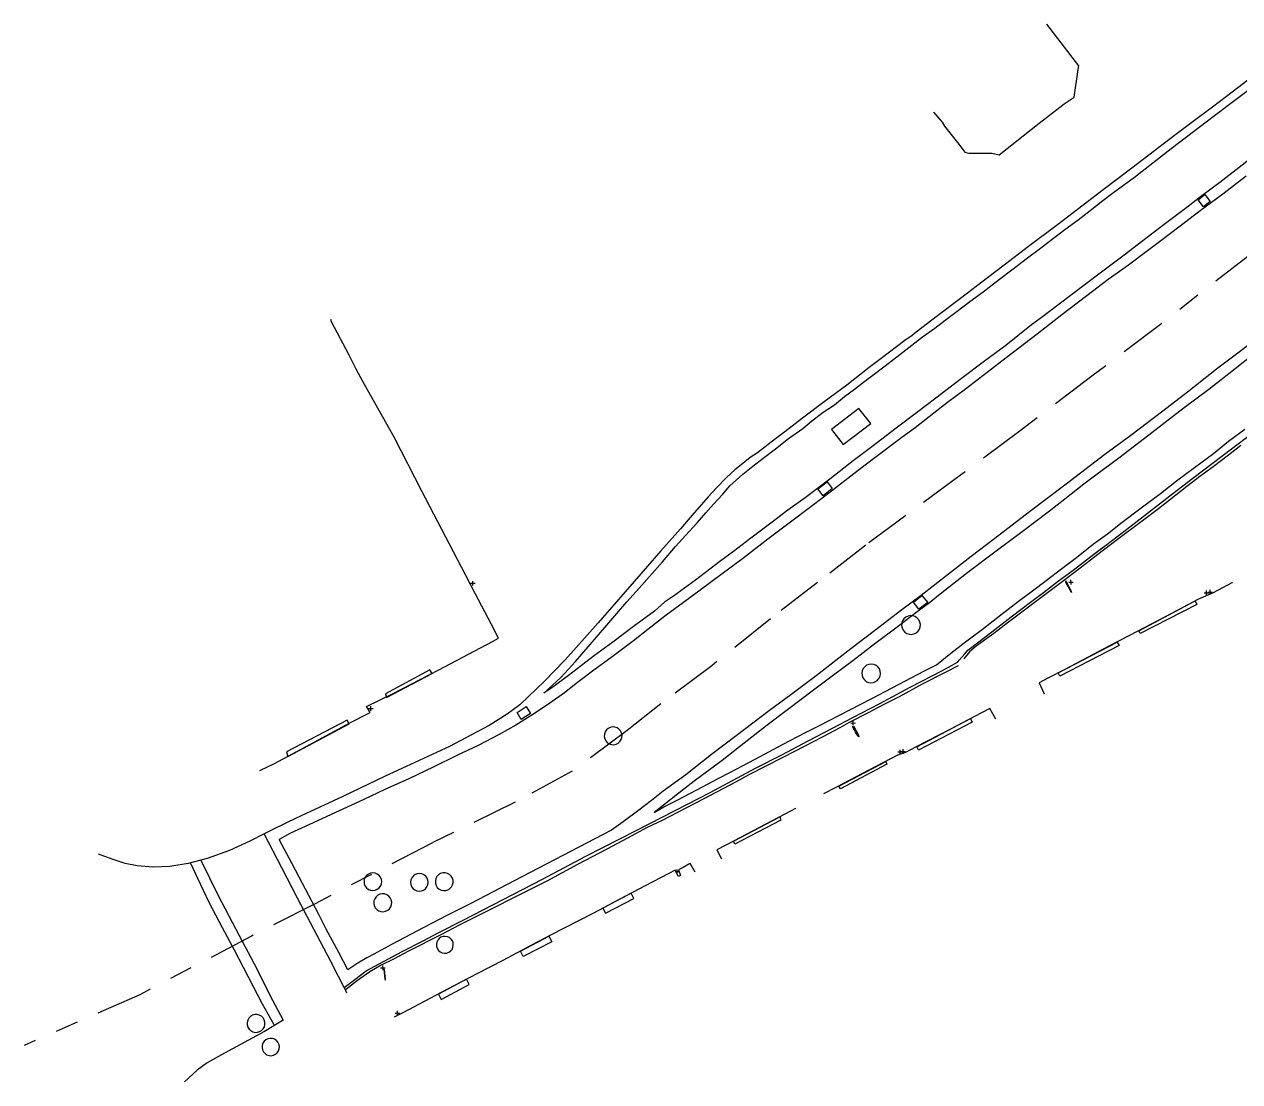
# Model space of a CAD drawing. Header units: metres. Extents: x 82206 to 82418, y 1498209 to 1498422.
# Drawn here: x 82205.7 to 82258.8, y 1498328.1 to 1498374.3 of the extents above; entities that cross this region are included whole.
import ezdxf

# ---------------------------------------------------------------- set-up
doc = ezdxf.new("R2010")
doc.units = ezdxf.units.M
doc.header["$PDMODE"] = 2
doc.header["$PDSIZE"] = 0.1
doc.linetypes.add('ter_20.000000_-10.000000_10.000000_-10.000000', pattern=[5, 2, -1, 1, -1])
doc.layers.add('Diverse', color=7, linetype='Continuous')

msp = doc.modelspace()

# ---------------------------------------------------------------- linework, layer by layer
at = {"layer": 'Diverse', "color": 132, "true_color": 0x33cccc, "flags": 128}
for points, elevation in [([(82251.333, 1498349.914), (82251.533, 1498349.921)], 3.045), ([(82251.333, 1498349.914), (82251.533, 1498349.921)], 3.045), ([(82251.436, 1498349.818), (82251.429, 1498350.017)], 3.045), ([(82251.436, 1498349.818), (82251.429, 1498350.017)], 3.045), ([(82241.923, 1498343.661), (82241.915, 1498343.861)], 3.031), ([(82241.923, 1498343.661), (82241.915, 1498343.861)], 3.031), ([(82241.819, 1498343.757), (82242.019, 1498343.765)], 3.031), ([(82241.819, 1498343.757), (82242.019, 1498343.765)], 3.031), ([(82221.272, 1498333.06), (82221.472, 1498333.067)], 3.267), ([(82221.272, 1498333.06), (82221.472, 1498333.067)], 3.267), ([(82221.376, 1498332.964), (82221.368, 1498333.164)], 3.267), ([(82221.376, 1498332.964), (82221.368, 1498333.164)], 3.267)]:
    msp.add_lwpolyline(points, dxfattribs=dict(at, elevation=elevation))
at = {"layer": 'Diverse', "color": 3, "true_color": 0x00f000, "flags": 128}
for points, elevation in [([(82244.833, 1498348.174), (82244.787, 1498348.27), (82244.716, 1498348.351), (82244.628, 1498348.411), (82244.526, 1498348.446), (82244.42, 1498348.454), (82244.314, 1498348.434), (82244.218, 1498348.387), (82244.137, 1498348.317), (82244.077, 1498348.228), (82244.042, 1498348.127), (82244.034, 1498348.02), (82244.054, 1498347.915), (82244.101, 1498347.819), (82244.171, 1498347.738), (82244.26, 1498347.677), (82244.361, 1498347.642), (82244.468, 1498347.635), (82244.573, 1498347.655), (82244.67, 1498347.702), (82244.751, 1498347.772), (82244.811, 1498347.86), (82244.846, 1498347.962), (82244.853, 1498348.068), (82244.833, 1498348.174)], 2.85), ([(82243.06, 1498346.124), (82242.997, 1498346.21), (82242.914, 1498346.276), (82242.816, 1498346.319), (82242.711, 1498346.335), (82242.605, 1498346.324), (82242.506, 1498346.285), (82242.42, 1498346.222), (82242.353, 1498346.139), (82242.31, 1498346.042), (82242.294, 1498345.936), (82242.306, 1498345.831), (82242.344, 1498345.731), (82242.407, 1498345.645), (82242.49, 1498345.579), (82242.588, 1498345.536), (82242.693, 1498345.52), (82242.799, 1498345.531), (82242.898, 1498345.57), (82242.984, 1498345.633), (82243.051, 1498345.716), (82243.094, 1498345.813), (82243.11, 1498345.919), (82243.098, 1498346.024), (82243.06, 1498346.124)], 2.876), ([(82231.798, 1498343.332), (82231.752, 1498343.423), (82231.684, 1498343.499), (82231.599, 1498343.555), (82231.502, 1498343.587), (82231.4, 1498343.592), (82231.301, 1498343.571), (82231.21, 1498343.526), (82231.134, 1498343.458), (82231.078, 1498343.372), (82231.046, 1498343.276), (82231.041, 1498343.174), (82231.061, 1498343.074), (82231.107, 1498342.984), (82231.175, 1498342.908), (82231.26, 1498342.852), (82231.357, 1498342.82), (82231.459, 1498342.814), (82231.558, 1498342.835), (82231.649, 1498342.881), (82231.725, 1498342.949), (82231.781, 1498343.034), (82231.813, 1498343.131), (82231.818, 1498343.232), (82231.798, 1498343.332)], 2.986), ([(82221.306, 1498336.927), (82221.267, 1498337.02), (82221.205, 1498337.1), (82221.125, 1498337.161), (82221.032, 1498337.2), (82220.931, 1498337.213), (82220.831, 1498337.199), (82220.738, 1498337.16), (82220.658, 1498337.099), (82220.597, 1498337.018), (82220.559, 1498336.925), (82220.546, 1498336.825), (82220.559, 1498336.725), (82220.598, 1498336.632), (82220.66, 1498336.552), (82220.74, 1498336.491), (82220.833, 1498336.452), (82220.934, 1498336.439), (82221.034, 1498336.453), (82221.127, 1498336.492), (82221.207, 1498336.553), (82221.268, 1498336.634), (82221.306, 1498336.727), (82221.319, 1498336.827), (82221.306, 1498336.927)], 3.176), ([(82223.349, 1498336.788), (82223.338, 1498336.888), (82223.302, 1498336.982), (82223.243, 1498337.063), (82223.166, 1498337.126), (82223.074, 1498337.166), (82222.975, 1498337.182), (82222.875, 1498337.172), (82222.782, 1498337.136), (82222.701, 1498337.077), (82222.637, 1498336.999), (82222.597, 1498336.907), (82222.581, 1498336.808), (82222.592, 1498336.709), (82222.627, 1498336.615), (82222.686, 1498336.534), (82222.764, 1498336.471), (82222.856, 1498336.43), (82222.955, 1498336.414), (82223.055, 1498336.425), (82223.148, 1498336.461), (82223.229, 1498336.52), (82223.292, 1498336.598), (82223.333, 1498336.689), (82223.349, 1498336.788)], 3.15), ([(82224.438, 1498336.887), (82224.408, 1498336.985), (82224.354, 1498337.072), (82224.28, 1498337.142), (82224.19, 1498337.19), (82224.09, 1498337.213), (82223.988, 1498337.21), (82223.89, 1498337.181), (82223.803, 1498337.127), (82223.733, 1498337.052), (82223.685, 1498336.962), (82223.662, 1498336.863), (82223.665, 1498336.761), (82223.694, 1498336.663), (82223.748, 1498336.576), (82223.823, 1498336.506), (82223.913, 1498336.457), (82224.012, 1498336.434), (82224.114, 1498336.437), (82224.212, 1498336.467), (82224.299, 1498336.521), (82224.369, 1498336.595), (82224.418, 1498336.685), (82224.441, 1498336.785), (82224.438, 1498336.887)], 3.118), ([(82221.738, 1498336.028), (82221.694, 1498336.12), (82221.627, 1498336.197), (82221.542, 1498336.255), (82221.445, 1498336.289), (82221.343, 1498336.296), (82221.243, 1498336.277), (82221.151, 1498336.232), (82221.073, 1498336.165), (82221.016, 1498336.081), (82220.982, 1498335.984), (82220.975, 1498335.882), (82220.994, 1498335.781), (82221.038, 1498335.689), (82221.105, 1498335.612), (82221.19, 1498335.554), (82221.287, 1498335.521), (82221.389, 1498335.513), (82221.489, 1498335.532), (82221.581, 1498335.577), (82221.659, 1498335.644), (82221.716, 1498335.729), (82221.75, 1498335.825), (82221.757, 1498335.927), (82221.738, 1498336.028)], 3.195), ([(82224.407, 1498334.238), (82224.351, 1498334.318), (82224.277, 1498334.38), (82224.189, 1498334.42), (82224.094, 1498334.437), (82223.998, 1498334.429), (82223.907, 1498334.395), (82223.828, 1498334.34), (82223.766, 1498334.266), (82223.725, 1498334.178), (82223.708, 1498334.083), (82223.717, 1498333.986), (82223.75, 1498333.896), (82223.805, 1498333.816), (82223.879, 1498333.754), (82223.967, 1498333.714), (82224.062, 1498333.697), (82224.159, 1498333.705), (82224.25, 1498333.739), (82224.329, 1498333.794), (82224.391, 1498333.868), (82224.432, 1498333.956), (82224.448, 1498334.051), (82224.44, 1498334.148), (82224.407, 1498334.238)], 3.183), ([(82215.443, 1498330.57), (82215.471, 1498330.472), (82215.524, 1498330.385), (82215.598, 1498330.314), (82215.687, 1498330.265), (82215.786, 1498330.24), (82215.888, 1498330.242), (82215.987, 1498330.271), (82216.074, 1498330.323), (82216.145, 1498330.397), (82216.194, 1498330.486), (82216.218, 1498330.586), (82216.216, 1498330.688), (82216.188, 1498330.786), (82216.135, 1498330.873), (82216.062, 1498330.944), (82215.972, 1498330.993), (82215.873, 1498331.018), (82215.771, 1498331.016), (82215.673, 1498330.987), (82215.585, 1498330.935), (82215.515, 1498330.861), (82215.465, 1498330.771), (82215.441, 1498330.672), (82215.443, 1498330.57)], 3.352), ([(82216.092, 1498329.572), (82216.111, 1498329.475), (82216.155, 1498329.386), (82216.221, 1498329.312), (82216.304, 1498329.257), (82216.397, 1498329.226), (82216.496, 1498329.22), (82216.594, 1498329.239), (82216.682, 1498329.283), (82216.757, 1498329.349), (82216.811, 1498329.432), (82216.843, 1498329.526), (82216.849, 1498329.625), (82216.83, 1498329.722), (82216.785, 1498329.81), (82216.72, 1498329.885), (82216.637, 1498329.94), (82216.543, 1498329.971), (82216.444, 1498329.977), (82216.347, 1498329.958), (82216.258, 1498329.913), (82216.184, 1498329.848), (82216.129, 1498329.765), (82216.098, 1498329.671), (82216.092, 1498329.572)], 3.52)]:
    msp.add_lwpolyline(points, dxfattribs=dict(at, elevation=elevation))
at = {"layer": 'Diverse', "color": 31, "true_color": 0xf4b45b}
for points in [[(82245.431, 1498370.464, 3.421), (82245.802, 1498370.031, 3.443), (82245.908, 1498369.85, 3.494), (82246.479, 1498369.142, 3.487), (82246.491, 1498369.126, 3.463), (82246.798, 1498368.717, 3.465), (82246.974, 1498368.676, 3.413), (82247.98, 1498368.675, 3.338), (82248.301, 1498368.6, 3.393), (82250.039, 1498369.977, 3.409), (82251.138, 1498370.824, 3.415), (82251.573, 1498371.122, 3.416), (82251.752, 1498372.326, 3.459), (82251.769, 1498372.491, 3.454), (82250.374, 1498374.302, 3.416)], [(82245.431, 1498370.464, 3.421), (82245.802, 1498370.031, 3.443), (82245.908, 1498369.85, 3.494), (82246.479, 1498369.142, 3.487), (82246.491, 1498369.126, 3.463), (82246.798, 1498368.717, 3.465), (82246.974, 1498368.676, 3.413), (82247.98, 1498368.675, 3.338), (82248.301, 1498368.6, 3.393), (82250.039, 1498369.977, 3.409), (82251.138, 1498370.824, 3.415), (82251.573, 1498371.122, 3.416), (82251.752, 1498372.326, 3.459), (82251.769, 1498372.491, 3.454), (82250.374, 1498374.302, 3.416)], [(82220.657, 1498344.484, 3.236), (82221.793, 1498345.032, 3.221), (82223.816, 1498346.082, 3.182), (82226.166, 1498347.319, 3.139), (82226.428, 1498347.473, 3.124), (82226.096, 1498348.097, 3.161), (82225.41, 1498349.4, 3.229), (82224.979, 1498350.244, 3.302), (82223.593, 1498352.884, 3.486), (82223.057, 1498353.923, 3.585), (82221.879, 1498356.224, 3.78), (82220.496, 1498358.69, 4.021), (82220.204, 1498359.223, 4.076), (82219.898, 1498359.842, 4.137), (82219.126, 1498361.304, 4.239), (82219.094, 1498361.395, 4.251)], [(82220.657, 1498344.484, 3.236), (82221.793, 1498345.032, 3.221), (82223.816, 1498346.082, 3.182), (82226.166, 1498347.319, 3.139), (82226.428, 1498347.473, 3.124), (82226.096, 1498348.097, 3.161), (82225.41, 1498349.4, 3.229), (82224.979, 1498350.244, 3.302), (82223.593, 1498352.884, 3.486), (82223.057, 1498353.923, 3.585), (82221.879, 1498356.224, 3.78), (82220.496, 1498358.69, 4.021), (82220.204, 1498359.223, 4.076), (82219.898, 1498359.842, 4.137), (82219.126, 1498361.304, 4.239), (82219.094, 1498361.395, 4.251)], [(82258.492, 1498349.888, 3.099), (82258.453, 1498349.886, 3.097), (82257.642, 1498349.458, 3.09), (82257.009, 1498349.18, 3.097), (82256.29, 1498348.794, 3.102), (82255.552, 1498348.407, 3.104), (82253.985, 1498347.588, 3.111), (82253.12, 1498347.131, 3.099), (82252.155, 1498346.623, 3.105), (82251.16, 1498346.099, 3.091), (82250.42, 1498345.715, 3.102), (82250.038, 1498345.518, 3.105), (82250.264, 1498345.035, 3.141)], [(82258.492, 1498349.888, 3.099), (82258.453, 1498349.886, 3.097), (82257.642, 1498349.458, 3.09), (82257.009, 1498349.18, 3.097), (82256.29, 1498348.794, 3.102), (82255.552, 1498348.407, 3.104), (82253.985, 1498347.588, 3.111), (82253.12, 1498347.131, 3.099), (82252.155, 1498346.623, 3.105), (82251.16, 1498346.099, 3.091), (82250.42, 1498345.715, 3.102), (82250.038, 1498345.518, 3.105), (82250.264, 1498345.035, 3.141)], [(82215.993, 1498341.686, 3.269), (82216.633, 1498341.995, 3.264), (82218.212, 1498342.841, 3.255), (82219.93, 1498343.762, 3.243), (82220.817, 1498344.227, 3.236), (82220.657, 1498344.484, 3.236)], [(82215.993, 1498341.686, 3.269), (82216.633, 1498341.995, 3.264), (82218.212, 1498342.841, 3.255), (82219.93, 1498343.762, 3.243), (82220.817, 1498344.227, 3.236), (82220.657, 1498344.484, 3.236)], [(82248.149, 1498343.925, 3.136), (82247.891, 1498344.398, 3.109), (82247.22, 1498344.048, 3.078), (82246.165, 1498343.499, 3.08), (82244.642, 1498342.7, 3.066), (82244.205, 1498342.479, 3.075), (82243.849, 1498342.354, 3.075), (82242.291, 1498341.538, 3.063), (82241.191, 1498340.95, 3.075), (82240.618, 1498340.664, 3.078)], [(82248.149, 1498343.925, 3.136), (82247.891, 1498344.398, 3.109), (82247.22, 1498344.048, 3.078), (82246.165, 1498343.499, 3.08), (82244.642, 1498342.7, 3.066), (82244.205, 1498342.479, 3.075), (82243.849, 1498342.354, 3.075), (82242.291, 1498341.538, 3.063), (82241.191, 1498340.95, 3.075), (82240.618, 1498340.664, 3.078)], [(82239.397, 1498340.03, 3.082), (82239.181, 1498339.906, 3.083), (82236.723, 1498338.616, 3.116), (82235.959, 1498338.212, 3.109), (82236.158, 1498337.821, 3.155)], [(82239.397, 1498340.03, 3.082), (82239.181, 1498339.906, 3.083), (82236.723, 1498338.616, 3.116), (82235.959, 1498338.212, 3.109), (82236.158, 1498337.821, 3.155)], [(82234.484, 1498337.449, 3.107), (82234.37, 1498337.388, 3.134), (82234.285, 1498337.34, 3.137), (82234.373, 1498337.097, 3.137), (82234.292, 1498337.053, 3.137), (82234.137, 1498337.323, 3.137), (82233.859, 1498337.18, 3.139), (82232.796, 1498336.624, 3.154), (82230.536, 1498335.438, 3.174), (82228.692, 1498334.488, 3.181), (82227.898, 1498334.066, 3.194), (82227.213, 1498333.704, 3.205), (82226.604, 1498333.388, 3.22), (82225.503, 1498332.814, 3.237), (82224.469, 1498332.271, 3.265), (82223.456, 1498331.738, 3.279), (82222.236, 1498331.096, 3.294), (82221.87, 1498330.91, 3.319)], [(82234.484, 1498337.449, 3.107), (82234.37, 1498337.388, 3.134), (82234.285, 1498337.34, 3.137), (82234.373, 1498337.097, 3.137), (82234.292, 1498337.053, 3.137), (82234.137, 1498337.323, 3.137), (82233.859, 1498337.18, 3.139), (82232.796, 1498336.624, 3.154), (82230.536, 1498335.438, 3.174), (82228.692, 1498334.488, 3.181), (82227.898, 1498334.066, 3.194), (82227.213, 1498333.704, 3.205), (82226.604, 1498333.388, 3.22), (82225.503, 1498332.814, 3.237), (82224.469, 1498332.271, 3.265), (82223.456, 1498331.738, 3.279), (82222.236, 1498331.096, 3.294), (82221.87, 1498330.91, 3.319)], [(82235.012, 1498337.235, 3.167), (82234.798, 1498337.62, 3.101), (82234.733, 1498337.585, 3.104), (82234.484, 1498337.449, 3.107)], [(82235.012, 1498337.235, 3.167), (82234.798, 1498337.62, 3.101), (82234.733, 1498337.585, 3.104), (82234.484, 1498337.449, 3.107)]]:
    msp.add_polyline3d(points, dxfattribs=at)
at = {"layer": 'Diverse', "color": 7, "linetype": 'ter_20.000000_-10.000000_10.000000_-10.000000'}
msp.add_polyline3d([(82271.431, 1498373.46, 3.242), (82267.898, 1498370.81, 3.107), (82263.834, 1498367.752, 2.968), (82259.345, 1498364.302, 2.906), (82255.349, 1498361.187, 2.922), (82252.342, 1498358.918, 2.947), (82249.211, 1498356.538, 2.965), (82246.603, 1498354.595, 2.941), (82244.212, 1498352.828, 2.9), (82242.471, 1498351.536, 2.902), (82240.364, 1498349.901, 2.915), (82238.302, 1498348.321, 2.929), (82235.743, 1498346.267, 2.953), (82233.518, 1498344.598, 2.975), (82232.039, 1498343.437, 3.001), (82229.638, 1498341.651, 3.035), (82227.143, 1498340.302, 3.072), (82223.538, 1498338.53, 3.139), (82218.379, 1498335.847, 3.207), (82215.633, 1498334.449, 3.293), (82210.754, 1498331.887, 3.263), (82205.705, 1498329.67, 3.376)], dxfattribs=at)
at = {"layer": 'Diverse', "color": 253, "true_color": 0x999999}
for points in [[(82259.648, 1498372.237, 3.095), (82258.22, 1498371.14, 3.088), (82257.615, 1498370.686, 3.089), (82257.055, 1498370.27, 3.1), (82256.013, 1498369.483, 3.106), (82254.087, 1498368.011, 3.105), (82252.833, 1498367.063, 3.107), (82250.837, 1498365.533, 3.102), (82249.572, 1498364.583, 3.107), (82248.514, 1498363.772, 3.099), (82247.792, 1498363.219, 3.092), (82246.606, 1498362.314, 3.089), (82245.596, 1498361.552, 3.091), (82244.662, 1498360.839, 3.092), (82244.487, 1498360.705, 3.093), (82244.176, 1498360.475, 3.094), (82243.134, 1498359.694, 3.103), (82242.611, 1498359.298, 3.102), (82241.633, 1498358.534, 3.086), (82240.652, 1498357.805, 3.093), (82239.7, 1498357.089, 3.099), (82238.924, 1498356.493, 3.097), (82238.53, 1498356.18, 3.105), (82238.201, 1498355.931, 3.111), (82237.732, 1498355.577, 3.112), (82237.415, 1498355.36, 3.109), (82237.018, 1498355.05, 3.105), (82236.751, 1498354.832, 3.102), (82236.378, 1498354.489, 3.093), (82235.943, 1498354.039, 3.075), (82235.588, 1498353.654, 3.077), (82234.882, 1498352.84, 3.068), (82234.368, 1498352.253, 3.067), (82233.517, 1498351.28, 3.053), (82232.641, 1498350.286, 3.05), (82231.659, 1498349.155, 3.037), (82230.77, 1498348.142, 3.038), (82229.337, 1498346.527, 3.015), (82228.415, 1498345.581, 2.981), (82227.753, 1498344.928, 3.023), (82227.351, 1498344.561, 3.039), (82226.804, 1498344.147, 3.035), (82226.016, 1498343.656, 3.033), (82225.24, 1498343.249, 3.047), (82224.277, 1498342.741, 3.058), (82222.388, 1498341.859, 3.086), (82221.472, 1498341.433, 3.102), (82219.618, 1498340.549, 3.118), (82217.794, 1498339.705, 3.156), (82217.22, 1498339.432, 3.165), (82216.417, 1498339.027, 3.176), (82216.178, 1498338.915, 3.189), (82215.553, 1498338.593, 3.208), (82214.675, 1498338.187, 3.222), (82213.693, 1498337.846, 3.248), (82213.42, 1498337.767, 3.25), (82212.87, 1498337.627, 3.246), (82212.065, 1498337.483, 3.225), (82211.326, 1498337.463, 3.232), (82210.64, 1498337.514, 3.228), (82210.109, 1498337.622, 3.217), (82209.54, 1498337.811, 3.236), (82208.953, 1498338.029, 3.233)], [(82219.685, 1498332.2, 3.304), (82220.143, 1498332.557, 3.278), (82220.639, 1498332.925, 3.253), (82220.825, 1498333.031, 3.251), (82221.805, 1498333.556, 3.22), (82222.211, 1498333.771, 3.217), (82223.126, 1498334.246, 3.177), (82223.811, 1498334.599, 3.158), (82224.878, 1498335.138, 3.142), (82226.621, 1498336.045, 3.128), (82228.344, 1498336.942, 3.125), (82230.233, 1498337.934, 3.095), (82232.461, 1498339.081, 3.083), (82234.675, 1498340.217, 3.07), (82235.666, 1498340.73, 3.061), (82237.645, 1498341.786, 3.028), (82238.802, 1498342.37, 3.03), (82239.946, 1498342.979, 3.017), (82241.015, 1498343.529, 3.009), (82241.904, 1498344.005, 2.99), (82243.084, 1498344.621, 2.968), (82244.406, 1498345.321, 2.955), (82245.822, 1498346.056, 2.946), (82246.479, 1498346.417, 2.973), (82246.565, 1498346.52, 2.949), (82246.796, 1498346.789, 2.953), (82246.93, 1498346.952, 2.955), (82247.412, 1498347.315, 2.977), (82248.099, 1498347.842, 2.991), (82248.823, 1498348.403, 2.98), (82249.723, 1498349.083, 2.993), (82250.228, 1498349.464, 3.004), (82250.894, 1498349.978, 3.003), (82251.522, 1498350.442, 3.015), (82252.305, 1498351.044, 3.015), (82252.935, 1498351.526, 3.019), (82253.736, 1498352.136, 3.011), (82254.902, 1498353.037, 3.002), (82255.879, 1498353.796, 2.991), (82256.755, 1498354.465, 3.005), (82258.504, 1498355.783, 3.022), (82259.27, 1498356.377, 3.028)], [(82258.86, 1498355.898, 3.026), (82258.311, 1498355.476, 3.017), (82257.642, 1498354.958, 3.004), (82257.066, 1498354.531, 3.025), (82256.5, 1498354.101, 2.995), (82255.261, 1498353.128, 3.006), (82254.492, 1498352.557, 3.013), (82253.465, 1498351.783, 3.027), (82252.604, 1498351.128, 3.02), (82251.837, 1498350.534, 3.02), (82251.162, 1498350.02, 3.006), (82250.463, 1498349.491, 3.002), (82249.882, 1498349.054, 2.999), (82249.397, 1498348.692, 2.995), (82248.7, 1498348.163, 2.986), (82248.067, 1498347.679, 2.985), (82247.29, 1498347.114, 2.98), (82246.996, 1498346.87, 2.962), (82246.752, 1498346.564, 2.974)], [(82246.498, 1498346.26, 2.961), (82245.935, 1498345.963, 2.95), (82244.933, 1498345.453, 2.951), (82243.927, 1498344.91, 2.965), (82243.232, 1498344.552, 2.97), (82242.594, 1498344.214, 2.989), (82241.746, 1498343.783, 3.005), (82241.336, 1498343.554, 3.006), (82240.586, 1498343.16, 3.013), (82239.81, 1498342.743, 3.023), (82238.846, 1498342.259, 3.025), (82237.356, 1498341.499, 3.045), (82236.774, 1498341.176, 3.051), (82235.428, 1498340.467, 3.07), (82234.57, 1498340.028, 3.074), (82233.577, 1498339.505, 3.094), (82232.923, 1498339.19, 3.097), (82232.052, 1498338.722, 3.094), (82231.161, 1498338.254, 3.098), (82229.868, 1498337.57, 3.117), (82228.532, 1498336.854, 3.139), (82227.25, 1498336.201, 3.146), (82226.018, 1498335.588, 3.138), (82224.735, 1498334.935, 3.145), (82223.904, 1498334.505, 3.166), (82222.493, 1498333.782, 3.205), (82221.84, 1498333.437, 3.222), (82221.299, 1498333.171, 3.237), (82220.794, 1498332.885, 3.254), (82220.261, 1498332.51, 3.271), (82219.737, 1498332.097, 3.307)], [(82217.019, 1498330.775, 3.365), (82216.608, 1498330.53, 3.409), (82216.199, 1498330.284, 3.46), (82215.493, 1498329.903, 3.516), (82214.447, 1498329.334, 3.504), (82213.698, 1498328.901, 3.509), (82213.251, 1498328.591, 3.528), (82212.699, 1498328.083, 3.537)]]:
    msp.add_polyline3d(points, dxfattribs=at)
at = {"layer": 'Diverse', "color": 9, "true_color": 0xc0c0c0}
for points in [[(82260.054, 1498369.033, 2.835), (82258.781, 1498368.041, 2.853), (82257.936, 1498367.385, 2.827), (82257.147, 1498366.801, 2.782), (82256.498, 1498366.291, 2.822), (82255.567, 1498365.591, 2.828), (82254.755, 1498364.978, 2.839), (82253.754, 1498364.217, 2.856), (82252.767, 1498363.469, 2.854), (82252, 1498362.885, 2.879), (82250.923, 1498362.069, 2.884), (82250.123, 1498361.473, 2.893), (82249.709, 1498361.162, 2.9), (82248.579, 1498360.262, 2.891), (82247.659, 1498359.575, 2.877), (82246.65, 1498358.826, 2.857), (82245.522, 1498357.965, 2.853), (82244.685, 1498357.318, 2.85), (82243.789, 1498356.644, 2.832), (82242.729, 1498355.828, 2.838), (82241.921, 1498355.215, 2.81), (82240.898, 1498354.417, 2.785), (82239.813, 1498353.609, 2.813), (82239.065, 1498353.067, 2.826), (82238.315, 1498352.492, 2.824), (82237.447, 1498351.841, 2.833), (82236.691, 1498351.263, 2.838), (82236.087, 1498350.825, 2.838), (82235.024, 1498350.006, 2.859), (82234.07, 1498349.309, 2.862), (82233.676, 1498349.05, 2.86), (82233.243, 1498348.654, 2.866), (82232.32, 1498347.98, 2.87), (82231.415, 1498347.296, 2.891), (82230.613, 1498346.715, 2.909), (82229.486, 1498345.841, 2.917), (82228.792, 1498345.324, 2.907), (82228.407, 1498345.069, 2.92), (82229.151, 1498345.753, 2.907), (82229.789, 1498346.453, 2.903), (82230.342, 1498347.096, 2.921), (82231.237, 1498348.142, 2.903), (82232.029, 1498349.053, 2.904), (82232.563, 1498349.651, 2.906), (82233.587, 1498350.8, 2.904), (82234.152, 1498351.48, 2.911), (82234.597, 1498351.959, 2.91), (82235.096, 1498352.504, 2.915), (82235.478, 1498352.943, 2.914), (82235.817, 1498353.33, 2.92), (82236.221, 1498353.771, 2.938), (82236.532, 1498354.129, 2.923), (82237.103, 1498354.642, 2.913), (82237.526, 1498354.983, 2.922), (82237.984, 1498355.331, 2.918), (82238.528, 1498355.739, 2.913), (82239.092, 1498356.203, 2.912), (82239.717, 1498356.631, 2.904), (82240.098, 1498356.955, 2.892), (82240.606, 1498357.344, 2.903), (82241.101, 1498357.666, 2.892), (82241.542, 1498358.037, 2.892), (82241.969, 1498358.35, 2.899), (82242.368, 1498358.657, 2.905), (82242.833, 1498359.013, 2.907), (82243.255, 1498359.325, 2.913), (82243.818, 1498359.765, 2.895), (82244.477, 1498360.274, 2.91), (82244.951, 1498360.637, 2.902), (82245.483, 1498361.025, 2.905), (82245.939, 1498361.365, 2.922), (82246.461, 1498361.766, 2.905), (82247.012, 1498362.189, 2.913), (82247.6, 1498362.605, 2.919), (82248.303, 1498363.166, 2.908), (82248.85, 1498363.569, 2.915), (82249.529, 1498364.089, 2.913), (82250.044, 1498364.479, 2.903), (82250.611, 1498364.905, 2.913), (82251.17, 1498365.338, 2.907), (82251.753, 1498365.76, 2.909), (82252.264, 1498366.17, 2.906), (82252.82, 1498366.6, 2.911), (82253.247, 1498366.921, 2.907), (82254.207, 1498367.618, 2.931), (82255.815, 1498368.88, 2.92), (82257.699, 1498370.309, 2.914), (82259.653, 1498371.79, 2.926)], [(82259.089, 1498367.657, 2.851), (82258.063, 1498366.881, 2.832), (82257.071, 1498366.144, 2.824), (82256.143, 1498365.428, 2.83), (82255.418, 1498364.877, 2.85), (82254.716, 1498364.353, 2.852), (82253.944, 1498363.767, 2.867), (82253.063, 1498363.151, 2.874), (82252.13, 1498362.428, 2.879), (82251.039, 1498361.604, 2.898), (82249.961, 1498360.764, 2.898), (82248.596, 1498359.716, 2.888), (82247.772, 1498359.085, 2.878), (82246.821, 1498358.354, 2.87), (82246.035, 1498357.778, 2.865), (82245.442, 1498357.3, 2.851), (82244.62, 1498356.659, 2.846), (82244.039, 1498356.237, 2.846), (82242.81, 1498355.314, 2.833), (82241.949, 1498354.653, 2.826), (82240.973, 1498353.888, 2.792), (82240.126, 1498353.248, 2.815), (82239.064, 1498352.456, 2.817), (82238.182, 1498351.79, 2.828), (82237.079, 1498350.935, 2.843), (82236.197, 1498350.281, 2.85), (82235.239, 1498349.567, 2.858), (82234.503, 1498349.03, 2.853), (82233.751, 1498348.47, 2.868), (82232.951, 1498347.849, 2.875), (82232.316, 1498347.356, 2.881), (82231.326, 1498346.607, 2.895), (82230.65, 1498346.109, 2.911), (82229.867, 1498345.525, 2.907), (82229.302, 1498345.082, 2.916), (82228.52, 1498344.521, 2.914), (82227.924, 1498344.127, 2.908), (82227.186, 1498343.671, 2.911), (82226.455, 1498343.263, 2.933), (82225.535, 1498342.783, 2.956), (82224.634, 1498342.36, 2.97), (82223.57, 1498341.826, 3.005), (82222.534, 1498341.337, 3.03), (82221.449, 1498340.862, 3.048), (82220.541, 1498340.424, 3.081), (82219.461, 1498339.925, 3.102), (82218.163, 1498339.329, 3.141), (82217.3, 1498338.934, 3.165), (82216.843, 1498338.664, 3.179)], [(82260.08, 1498360.959, 2.829), (82258.786, 1498359.967, 2.84), (82257.795, 1498359.232, 2.857), (82256.519, 1498358.228, 2.872), (82255.451, 1498357.396, 2.886), (82254.047, 1498356.322, 2.906), (82252.917, 1498355.491, 2.908), (82251.221, 1498354.204, 2.882), (82249.624, 1498352.988, 2.865), (82248.36, 1498352.013, 2.852), (82247.077, 1498351.037, 2.836), (82246.081, 1498350.274, 2.828), (82244.887, 1498349.334, 2.825), (82244.046, 1498348.709, 2.84), (82242.852, 1498347.786, 2.848), (82241.815, 1498347.01, 2.854), (82240.298, 1498345.826, 2.87), (82239.197, 1498344.986, 2.888), (82238.257, 1498344.31, 2.895), (82236.802, 1498343.204, 2.92), (82235.724, 1498342.382, 2.926), (82234.608, 1498341.502, 2.937), (82233.619, 1498340.777, 2.95), (82233.104, 1498340.371, 2.951), (82232.554, 1498339.95, 2.948), (82231.87, 1498339.444, 2.951), (82231.358, 1498339.084, 2.951), (82230.628, 1498338.7, 2.975), (82226.764, 1498336.692, 3.03), (82225.247, 1498335.884, 3.062), (82224.158, 1498335.347, 3.081), (82222.848, 1498334.664, 3.138), (82221.772, 1498334.094, 3.178), (82220.973, 1498333.659, 3.219), (82220.664, 1498333.499, 3.223), (82220.283, 1498333.262, 3.238), (82219.837, 1498332.98, 3.256), (82219.44, 1498333.724, 3.246), (82218.899, 1498334.752, 3.227), (82218.57, 1498335.386, 3.213), (82217.409, 1498337.606, 3.186), (82216.843, 1498338.664, 3.179)], [(82259.232, 1498359.731, 2.843), (82258.322, 1498359.022, 2.853), (82257.448, 1498358.341, 2.864), (82256.375, 1498357.536, 2.876), (82255.54, 1498356.891, 2.886), (82254.836, 1498356.347, 2.892), (82253.517, 1498355.332, 2.906), (82252.517, 1498354.589, 2.889), (82251.998, 1498354.2, 2.889), (82251.163, 1498353.548, 2.881), (82250.49, 1498353.028, 2.866), (82249.299, 1498352.123, 2.856), (82248.166, 1498351.269, 2.852), (82246.921, 1498350.345, 2.843), (82245.788, 1498349.455, 2.827), (82245.246, 1498349.02, 2.825), (82244.652, 1498348.58, 2.828), (82243.893, 1498348.001, 2.838), (82242.8, 1498347.181, 2.852), (82241.899, 1498346.483, 2.856), (82241.005, 1498345.804, 2.869), (82240.182, 1498345.198, 2.877), (82239.054, 1498344.335, 2.883), (82238.164, 1498343.665, 2.906), (82236.949, 1498342.72, 2.915), (82236.197, 1498342.123, 2.917), (82234.972, 1498341.216, 2.937), (82234.243, 1498340.649, 2.937), (82233.767, 1498340.274, 2.948), (82233.22, 1498339.852, 2.949), (82233.651, 1498340.094, 2.949), (82234.228, 1498340.396, 2.937), (82234.803, 1498340.696, 2.936), (82235.336, 1498340.975, 2.929), (82236.042, 1498341.345, 2.928), (82236.525, 1498341.604, 2.925), (82237.642, 1498342.185, 2.913), (82238.826, 1498342.823, 2.909), (82239.841, 1498343.342, 2.903), (82240.447, 1498343.654, 2.904), (82241.288, 1498344.094, 2.896), (82242.728, 1498344.831, 2.889), (82243.619, 1498345.299, 2.884), (82245.034, 1498346.036, 2.88), (82245.55, 1498346.311, 2.881), (82246.183, 1498346.813, 2.881), (82246.772, 1498347.262, 2.89), (82247.57, 1498347.87, 2.892), (82248.364, 1498348.493, 2.887), (82249.137, 1498349.09, 2.889), (82249.745, 1498349.542, 2.898), (82250.353, 1498349.996, 2.902), (82251.027, 1498350.52, 2.907), (82251.672, 1498351.003, 2.915), (82252.423, 1498351.587, 2.915), (82253.023, 1498352.035, 2.912), (82253.674, 1498352.541, 2.917), (82254.496, 1498353.168, 2.931), (82255.345, 1498353.799, 2.918), (82256.037, 1498354.34, 2.932), (82256.825, 1498354.924, 2.93), (82257.654, 1498355.542, 2.925), (82258.321, 1498356.085, 2.92), (82259.025, 1498356.604, 2.917)], [(82219.685, 1498332.2, 3.214), (82220.143, 1498332.557, 3.188), (82220.639, 1498332.925, 3.163), (82220.825, 1498333.031, 3.161), (82221.805, 1498333.556, 3.13), (82222.211, 1498333.771, 3.127), (82223.126, 1498334.246, 3.087), (82223.811, 1498334.599, 3.068), (82224.878, 1498335.138, 3.052), (82226.621, 1498336.045, 3.038), (82228.344, 1498336.942, 3.035), (82230.233, 1498337.934, 3.005), (82232.461, 1498339.081, 2.993), (82234.675, 1498340.217, 2.98), (82235.666, 1498340.73, 2.971), (82237.645, 1498341.786, 2.938), (82238.802, 1498342.37, 2.94), (82239.946, 1498342.979, 2.927), (82241.015, 1498343.529, 2.919), (82241.904, 1498344.005, 2.9), (82243.084, 1498344.621, 2.878), (82244.406, 1498345.321, 2.865), (82245.822, 1498346.056, 2.856), (82246.479, 1498346.417, 2.883), (82246.565, 1498346.52, 2.859), (82246.796, 1498346.789, 2.863), (82246.93, 1498346.952, 2.865), (82247.412, 1498347.315, 2.887), (82248.099, 1498347.842, 2.901), (82248.823, 1498348.403, 2.89), (82249.723, 1498349.083, 2.903), (82250.228, 1498349.464, 2.914), (82250.894, 1498349.978, 2.913), (82251.522, 1498350.442, 2.925), (82252.305, 1498351.044, 2.925), (82252.848, 1498351.465, 2.921), (82252.935, 1498351.526, 2.929), (82253.736, 1498352.136, 2.921), (82254.902, 1498353.037, 2.912), (82255.879, 1498353.796, 2.901), (82256.755, 1498354.465, 2.915), (82258.504, 1498355.783, 2.932), (82259.27, 1498356.377, 2.938)], [(82216.619, 1498330.574, 3.392), (82216.101, 1498331.508, 3.352), (82215.276, 1498333.079, 3.321), (82214.891, 1498333.831, 3.303), (82214.359, 1498334.814, 3.28), (82213.781, 1498335.909, 3.256), (82213.286, 1498336.959, 3.241), (82212.973, 1498337.617, 3.233)]]:
    msp.add_polyline3d(points, dxfattribs=at)
at = {"layer": 'Diverse', "color": 1, "true_color": 0xff0000}
for points in [[(82257.276, 1498366.859, 2.786), (82257.508, 1498366.552, 2.801), (82257.217, 1498366.319, 2.807), (82256.992, 1498366.629, 2.787), (82257.276, 1498366.859, 2.786)], [(82240.784, 1498354.308, 2.776), (82240.993, 1498354.01, 2.783), (82240.613, 1498353.698, 2.792), (82240.376, 1498354.004, 2.799), (82240.784, 1498354.308, 2.776)], [(82244.779, 1498348.74, 2.825), (82244.546, 1498349.047, 2.834), (82244.923, 1498349.334, 2.82), (82245.172, 1498349.027, 2.815), (82244.779, 1498348.74, 2.825)], [(82227.417, 1498343.918, 2.886), (82227.239, 1498344.22, 2.906), (82227.637, 1498344.482, 2.928), (82227.821, 1498344.175, 2.898), (82227.417, 1498343.918, 2.886)]]:
    msp.add_polyline3d(points, dxfattribs=at)
at = {"layer": 'Diverse', "color": 21, "true_color": 0xe5ac95}
msp.add_polyline3d([(82242.683, 1498356.855, 2.85), (82242.17, 1498357.511, 2.87), (82240.973, 1498356.591, 2.861), (82241.474, 1498355.936, 2.833), (82242.683, 1498356.855, 2.85)], dxfattribs=at)
at = {"layer": 'Diverse', "color": 132, "true_color": 0x33cccc}
for points in [[(82251.213, 1498349.908, 6.243), (82251.211, 1498349.978, 5.334), (82251.437, 1498349.525, 5.296), (82251.45, 1498349.46, 6.223), (82251.213, 1498349.908, 6.243)], [(82251.213, 1498349.908, 6.243), (82251.211, 1498349.978, 5.334), (82251.437, 1498349.525, 5.296), (82251.45, 1498349.46, 6.223), (82251.213, 1498349.908, 6.243)], [(82241.949, 1498343.602, 5.226), (82242.156, 1498343.225, 5.238), (82242.161, 1498343.164, 5.753), (82242.127, 1498343.209, 5.915), (82242.069, 1498343.293, 6.024), (82242.024, 1498343.363, 6.033), (82241.98, 1498343.446, 6.032), (82241.92, 1498343.545, 5.962), (82241.895, 1498343.594, 5.882), (82241.904, 1498343.62, 5.298), (82241.949, 1498343.602, 5.226)], [(82241.949, 1498343.602, 5.226), (82242.156, 1498343.225, 5.238), (82242.161, 1498343.164, 5.753), (82242.127, 1498343.209, 5.915), (82242.069, 1498343.293, 6.024), (82242.024, 1498343.363, 6.033), (82241.98, 1498343.446, 6.032), (82241.92, 1498343.545, 5.962), (82241.895, 1498343.594, 5.882), (82241.904, 1498343.62, 5.298), (82241.949, 1498343.602, 5.226)], [(82221.435, 1498332.98, 5.868), (82221.41, 1498333.005, 5.402), (82221.463, 1498332.582, 5.403), (82221.472, 1498332.542, 5.448), (82221.484, 1498332.543, 5.83), (82221.48, 1498332.575, 5.862), (82221.435, 1498332.98, 5.868)], [(82221.435, 1498332.98, 5.868), (82221.41, 1498333.005, 5.402), (82221.463, 1498332.582, 5.403), (82221.472, 1498332.542, 5.448), (82221.484, 1498332.543, 5.83), (82221.48, 1498332.575, 5.862), (82221.435, 1498332.98, 5.868)]]:
    msp.add_polyline3d(points, dxfattribs=at)
at = {"layer": 'Diverse', "color": 142, "true_color": 0x0093dd}
for points in [[(82256.864, 1498349.096, 3.251), (82256.929, 1498348.945, 3.288), (82254.457, 1498347.667, 3.286), (82254.399, 1498347.792, 3.258), (82256.864, 1498349.096, 3.251)], [(82256.864, 1498349.096, 3.251), (82256.929, 1498348.945, 3.288), (82254.457, 1498347.667, 3.286), (82254.399, 1498347.792, 3.258), (82256.864, 1498349.096, 3.251)], [(82253.456, 1498347.302, 3.233), (82253.533, 1498347.149, 3.27), (82250.951, 1498345.804, 3.268), (82250.87, 1498345.948, 3.236), (82253.456, 1498347.302, 3.233)], [(82253.456, 1498347.302, 3.233), (82253.533, 1498347.149, 3.27), (82250.951, 1498345.804, 3.268), (82250.87, 1498345.948, 3.236), (82253.456, 1498347.302, 3.233)], [(82223.428, 1498346.079, 4.096), (82221.484, 1498345.037, 4.088), (82221.534, 1498344.873, 3.91), (82223.523, 1498345.921, 3.906), (82223.428, 1498346.079, 4.096)], [(82223.428, 1498346.079, 4.096), (82221.484, 1498345.037, 4.088), (82221.534, 1498344.873, 3.91), (82223.523, 1498345.921, 3.906), (82223.428, 1498346.079, 4.096)], [(82217.162, 1498342.507, 4.153), (82217.215, 1498342.301, 3.932), (82219.897, 1498343.73, 3.919), (82219.811, 1498343.887, 4.133), (82217.162, 1498342.507, 4.153)], [(82217.162, 1498342.507, 4.153), (82217.215, 1498342.301, 3.932), (82219.897, 1498343.73, 3.919), (82219.811, 1498343.887, 4.133), (82217.162, 1498342.507, 4.153)], [(82247.047, 1498343.955, 3.227), (82247.115, 1498343.798, 3.275), (82244.777, 1498342.573, 3.262), (82244.697, 1498342.717, 3.216), (82247.047, 1498343.955, 3.227)], [(82247.047, 1498343.955, 3.227), (82247.115, 1498343.798, 3.275), (82244.777, 1498342.573, 3.262), (82244.697, 1498342.717, 3.216), (82247.047, 1498343.955, 3.227)], [(82243.341, 1498342.081, 3.428), (82243.385, 1498341.967, 3.463), (82241.365, 1498340.891, 3.462), (82241.293, 1498340.997, 3.433), (82243.341, 1498342.081, 3.428)], [(82243.341, 1498342.081, 3.428), (82243.385, 1498341.967, 3.463), (82241.365, 1498340.891, 3.462), (82241.293, 1498340.997, 3.433), (82243.341, 1498342.081, 3.428)], [(82238.717, 1498339.656, 3.429), (82238.76, 1498339.521, 3.471), (82236.752, 1498338.461, 3.477), (82236.686, 1498338.599, 3.429), (82238.717, 1498339.656, 3.429)], [(82238.717, 1498339.656, 3.429), (82238.76, 1498339.521, 3.471), (82236.752, 1498338.461, 3.477), (82236.686, 1498338.599, 3.429), (82238.717, 1498339.656, 3.429)], [(82232.338, 1498336.086, 3.454), (82232.215, 1498336.326, 3.416), (82230.978, 1498335.675, 3.419), (82231.099, 1498335.444, 3.457), (82232.338, 1498336.086, 3.454)], [(82232.338, 1498336.086, 3.454), (82232.215, 1498336.326, 3.416), (82230.978, 1498335.675, 3.419), (82231.099, 1498335.444, 3.457), (82232.338, 1498336.086, 3.454)], [(82228.626, 1498334.449, 3.228), (82228.745, 1498334.198, 3.25), (82227.501, 1498333.559, 3.259), (82227.38, 1498333.789, 3.228), (82228.626, 1498334.449, 3.228)], [(82228.626, 1498334.449, 3.228), (82228.745, 1498334.198, 3.25), (82227.501, 1498333.559, 3.259), (82227.38, 1498333.789, 3.228), (82228.626, 1498334.449, 3.228)], [(82225.146, 1498332.328, 3.454), (82225.03, 1498332.568, 3.405), (82223.794, 1498331.912, 3.411), (82223.919, 1498331.681, 3.449), (82225.146, 1498332.328, 3.454)], [(82225.146, 1498332.328, 3.454), (82225.03, 1498332.568, 3.405), (82223.794, 1498331.912, 3.411), (82223.919, 1498331.681, 3.449), (82225.146, 1498332.328, 3.454)]]:
    msp.add_polyline3d(points, dxfattribs=at)
at = {"layer": 'Diverse', "color": 254, "true_color": 0xffcccc}
for points in [[(82219.795, 1498331.96, 3.313), (82219.737, 1498332.097, 3.307), (82219.685, 1498332.2, 3.304), (82219.432, 1498332.68, 3.279), (82219.075, 1498333.367, 3.272), (82218.204, 1498335.022, 3.242), (82217.641, 1498336.102, 3.222), (82216.951, 1498337.427, 3.2), (82216.178, 1498338.915, 3.189)], [(82213.42, 1498337.767, 3.25), (82214.179, 1498336.216, 3.262), (82215.088, 1498334.472, 3.304), (82215.859, 1498333.023, 3.328), (82216.437, 1498331.871, 3.352), (82217.019, 1498330.775, 3.365)]]:
    msp.add_polyline3d(points, dxfattribs=at)
at = {"layer": 'Diverse'}
for p in [(82225.295, 1498349.868, 3.25), (82257.352, 1498349.449, 3.085), (82257.509, 1498349.483, 3.085), (82220.839, 1498344.396, 3.24), (82243.969, 1498342.495, 3.076), (82244.101, 1498342.518, 3.058), (82234.233, 1498337.264, 3.148), (82222.011, 1498331.083, 3.299)]:
    msp.add_point(p, dxfattribs=at)

doc.saveas('drawing.dxf')
